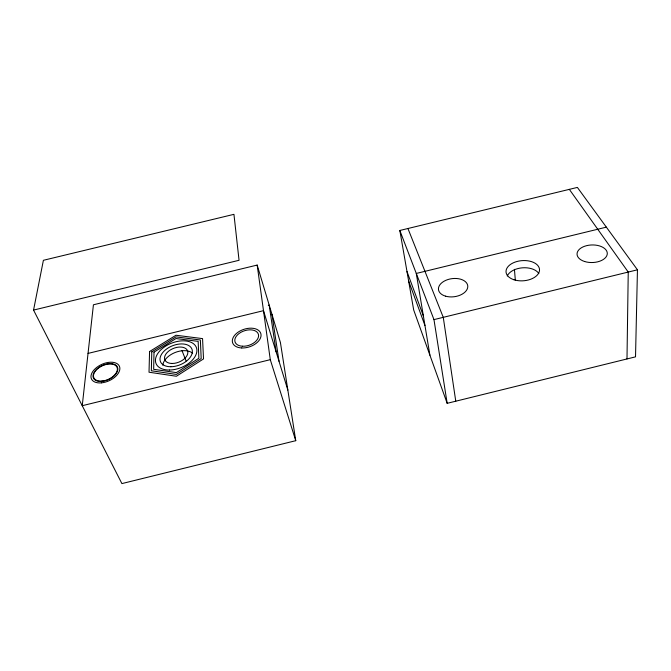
<?xml version="1.0" encoding="UTF-8"?>
<svg xmlns="http://www.w3.org/2000/svg" width="671" height="671" viewBox="0 0 671 671"><rect width="100%" height="100%" fill="white"/><g stroke="black" fill="none" stroke-linecap="round" stroke-linejoin="round"><path stroke-width="1.01" d="M626.991 358.951L628.241 272.065L569.335 189.365M637.45 269.809L635.521 356.846L447.171 403.321L413.68 309.952L399.832 230.472L577.379 187.41L637.45 269.809L433.969 319.614L399.832 230.472M33.55 310.086L43.397 260.298L233.944 214.334L239.052 260.289L33.55 310.086L121.896 483.59L295.752 440.688L280.419 342.52L257.169 265.07L93.428 304.785L82.239 405.703L270.287 359.673L257.169 265.07M268.316 305.322L269.188 305.112L276.116 351.814M88.035 353.416L263.493 310.673L287.851 390.077M606.349 227.15L416.288 273.449L429.901 355.194M271.084 314.531L271.956 314.322L279.01 361.25M407.934 228.509L443.263 317.341L455.768 401.199M181.95 350.472L186.043 360.914M406.987 271.554L423.342 315.798M408.631 281.006L424.961 325.51M270.287 359.673L295.752 440.688M433.969 319.614L447.171 403.321M514.431 269.331L515.353 280.461M162.801 365.25A16.85 10.283 -21.9 0 1 175.014 352.543A16.85 10.283 -21.9 0 1 192.636 353.214M507.259 275.974A16.683 10.14 -4.2 0 1 522.441 267.821A16.683 10.14 -4.2 0 1 538.821 273.491M154.003 352.141L153.659 369.31L176.364 372.615L198.859 358.272L198.163 341.371L176.012 338.528L154.003 352.141M151.78 351.839L151.344 370.769L176.381 374.426L201.191 358.591L200.361 339.987L175.995 336.884L151.78 351.839M149.566 351.537L149.021 372.22L176.398 376.255L203.523 358.91L202.558 338.612L175.978 335.248L149.566 351.537M242.374 346.219A12.296 7.616 -18.5 0 0 258.461 334.527A12.296 7.616 -18.5 0 0 239.228 333.386A12.296 7.616 -18.5 0 0 242.374 346.219M241.761 347.964A14.837 9.184 -18.5 0 0 260.851 333.646A14.837 9.184 -18.5 0 0 237.459 332.631A14.837 9.184 -18.5 0 0 241.761 347.964M102.059 381.053A12.732 7.431 -24.6 0 0 117.064 367.381A12.732 7.431 -24.6 0 0 97.152 369.159A12.732 7.431 -24.6 0 0 102.059 381.053M101.388 382.856A15.358 8.966 -24.6 0 0 119.455 366.341A15.358 8.966 -24.6 0 0 95.416 368.513A15.358 8.966 -24.6 0 0 101.388 382.856M169.419 370.031A21.698 13.11 -21.8 0 0 196.528 347.939A21.698 13.11 -21.8 0 0 162.575 348.333A21.698 13.11 -21.8 0 0 169.419 370.031M172.288 363.472A12.212 7.381 -21.8 0 0 187.654 351.092A12.212 7.381 -21.8 0 0 168.597 351.201A12.212 7.381 -21.8 0 0 172.288 363.472M170.837 366.735A16.96 10.25 -21.8 0 0 192.091 349.516A16.96 10.25 -21.8 0 0 165.603 349.742A16.96 10.25 -21.8 0 0 170.837 366.735M101.933 381.388A13.21 7.708 -24.6 0 0 117.5 367.196A13.21 7.708 -24.6 0 0 96.834 369.033A13.21 7.708 -24.6 0 0 101.933 381.388M584.659 261.522A15.139 8.798 -1.6 0 0 607.297 253.412A15.139 8.798 -1.6 0 0 584.525 246.291A15.139 8.798 -1.6 0 0 584.659 261.522M513.843 279.715A16.792 10.107 -4.4 0 0 539.518 270.287A16.792 10.107 -4.4 0 0 514.959 262.135A16.792 10.107 -4.4 0 0 513.843 279.715M445.619 296.179A14.754 9.109 -7.6 0 0 467.788 286.592A14.754 9.109 -7.6 0 0 445.938 280.285A14.754 9.109 -7.6 0 0 445.619 296.179"/></g></svg>
